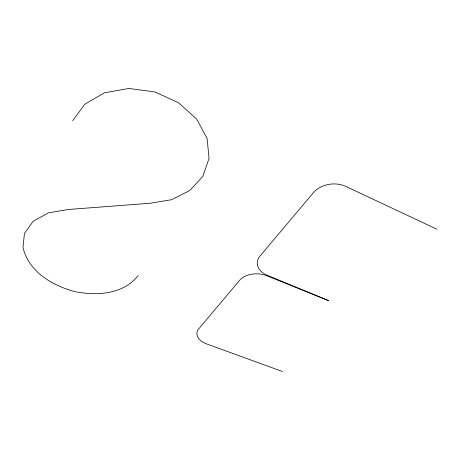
<?xml version="1.0" encoding="UTF-8"?>
<svg xmlns="http://www.w3.org/2000/svg" width="460" height="460" viewBox="0 0 460 460"><rect width="100%" height="100%" fill="white"/><g stroke="black" fill="none" stroke-linecap="round" stroke-linejoin="round"><path stroke-width="0.69" d="M72.657 120.779L84.824 104.224L104.368 92.822L128.846 88.458L154.824 91.931L178.52 102.712L196.667 119.065L207.115 138.506L209.047 158.378L202.854 176.318L189.779 190.503L171.568 199.709L150.224 203.251L68.373 209.484L48.404 212.853L33.143 221.277L24.432 233.433L23 247.572C28.75 271.802 52.227 285.476 74.692 291.594C96.698 295.998 123.171 294.584 138.155 275.575M282.607 371.542L206.741 343.976A18.02 11.034 4.6 0 1 198.8 328.808L239.631 280.295A19.694 13.075 1.7 0 1 266.858 275.793L328.595 300.633L267.294 275.298A20.556 14.139 -0.2 0 1 260.032 256.065L313.381 192.688A22.971 16.991 -6.8 0 1 345.696 186.363L437 229.252"/></g></svg>
